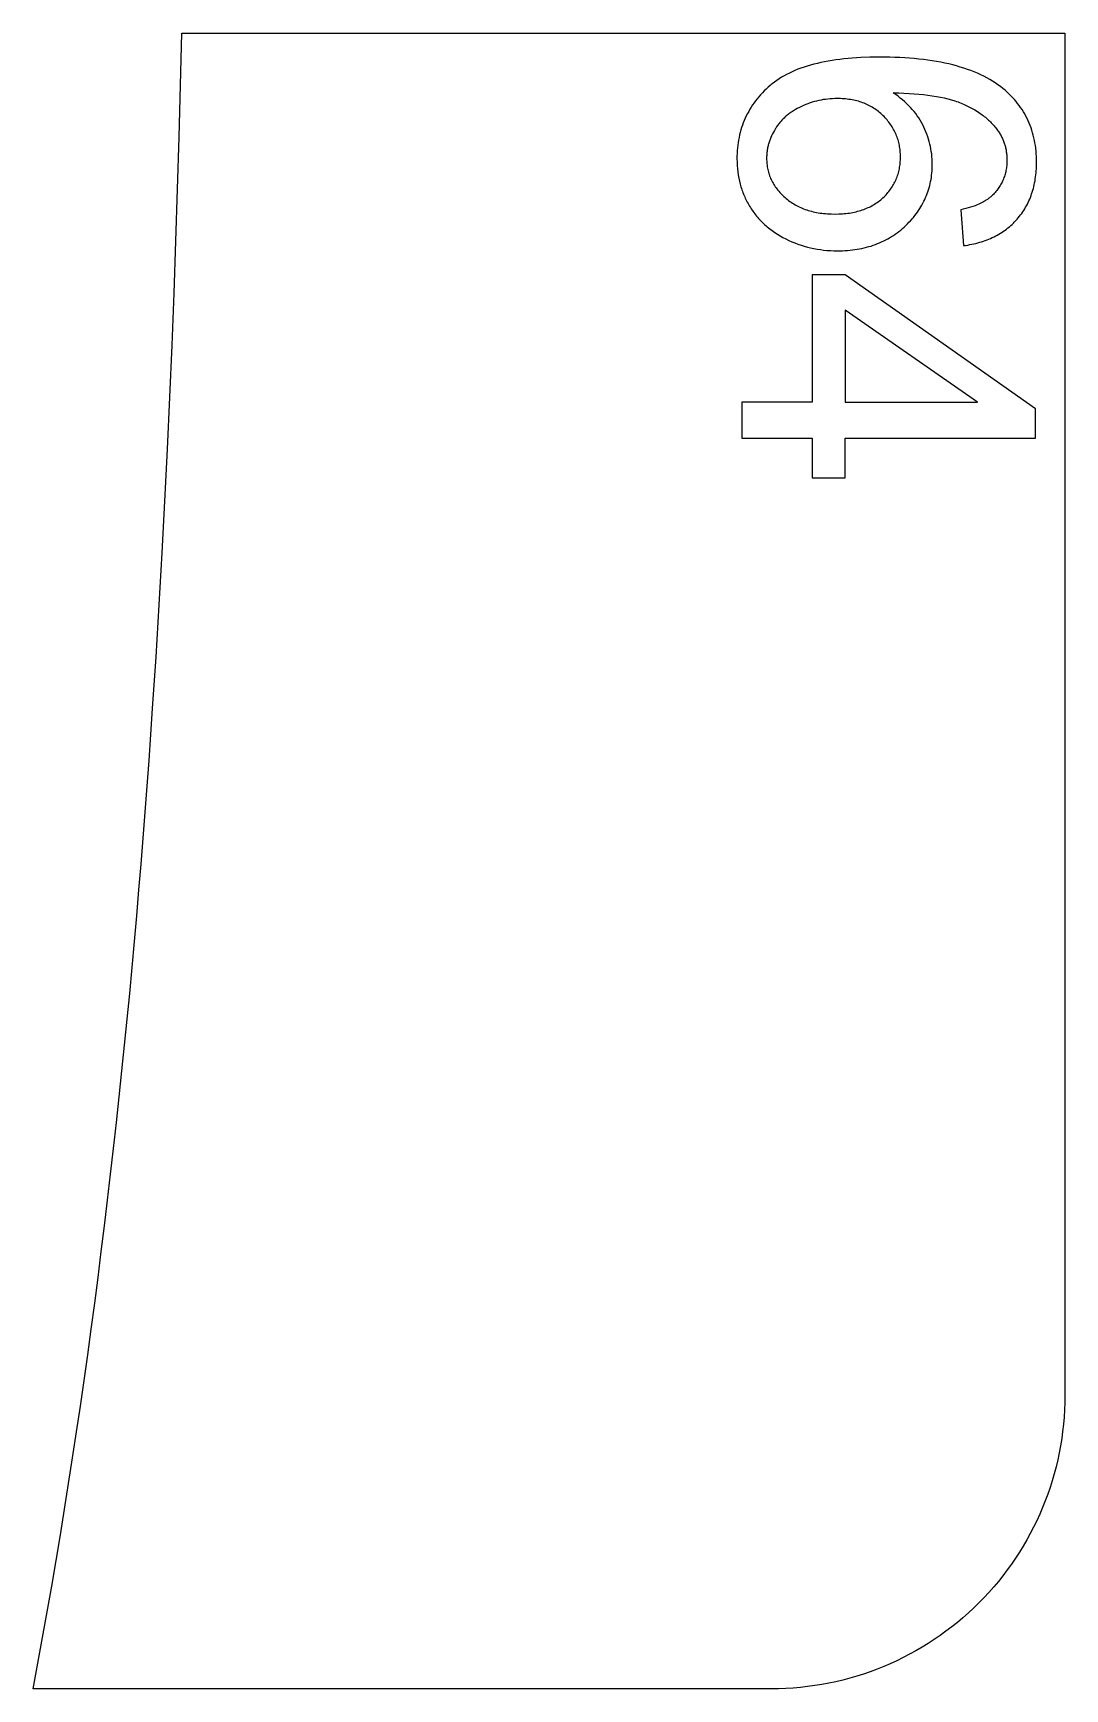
# Model space of a CAD drawing. Extents: x -8894 to -3022, y 6798 to 8329.
# Drawn here: x -5897.6 to -5721.9, y 6798.1 to 7080.1 of the extents above; entities that cross this region are included whole.
import ezdxf

# ---------------------------------------------------------------- set-up
doc = ezdxf.new("R2010")
doc.units = 0
doc.layers.add('LAYER_03', color=7, linetype='CONTINUOUS')
doc.layers.add('STEVILKE', color=7, linetype='CONTINUOUS')

msp = doc.modelspace()

# ---------------------------------------------------------------- linework, layer by layer
at = {"layer": 'LAYER_03'}
msp.add_lwpolyline([(-5771.87, 6798.07), (-5897.61, 6798.07), (-5896.79, 6802.44), (-5895.99, 6806.81), (-5895.21, 6811.18), (-5894.44, 6815.55), (-5893.7, 6819.93), (-5892.97, 6824.3), (-5892.25, 6828.68), (-5891.56, 6833.06), (-5890.88, 6837.44), (-5890.21, 6841.82), (-5889.56, 6846.21), (-5888.93, 6850.59), (-5888.31, 6854.98), (-5887.71, 6859.36), (-5887.12, 6863.75), (-5886.55, 6868.14), (-5885.99, 6872.54), (-5885.45, 6876.93), (-5884.92, 6881.32), (-5884.4, 6885.72), (-5883.9, 6890.11), (-5883.41, 6894.51), (-5882.94, 6898.91), (-5882.47, 6903.31), (-5882.03, 6907.71), (-5881.59, 6912.12), (-5881.16, 6916.52), (-5880.75, 6920.92), (-5880.35, 6925.33), (-5879.96, 6929.74), (-5879.59, 6934.15), (-5879.22, 6938.55), (-5878.86, 6942.96), (-5878.52, 6947.38), (-5878.19, 6951.79), (-5877.86, 6956.2), (-5877.55, 6960.61), (-5877.25, 6965.03), (-5876.67, 6973.86), (-5876.13, 6982.7), (-5875.63, 6991.53), (-5875.16, 7000.38), (-5874.72, 7009.22), (-5874.32, 7018.07), (-5873.95, 7026.92), (-5873.6, 7035.77), (-5873.29, 7044.63), (-5872.99, 7053.48), (-5872.73, 7062.34), (-5872.48, 7071.2), (-5872.26, 7080.07), (-5721.87, 7080.07), (-5721.87, 6848.07, -0.414214)], format="xyb", close=True, dxfattribs=at)
at = {"layer": 'STEVILKE'}
for p, q in [((-5767.78, 7067.04), (-5768.11, 7066.84)), ((-5767.45, 7067.23), (-5767.78, 7067.04)), ((-5767.1, 7067.41), (-5767.45, 7067.23)), ((-5766.75, 7067.58), (-5767.1, 7067.41)), ((-5766.38, 7067.74), (-5766.75, 7067.58)), ((-5766.02, 7067.89), (-5766.38, 7067.74)), ((-5765.65, 7068.04), (-5766.02, 7067.89)), ((-5765.28, 7068.17), (-5765.65, 7068.04)), ((-5764.91, 7068.29), (-5765.28, 7068.17)), ((-5764.54, 7068.4), (-5764.91, 7068.29)), ((-5764.16, 7068.5), (-5764.54, 7068.4)), ((-5763.78, 7068.59), (-5764.16, 7068.5)), ((-5763.4, 7068.67), (-5763.78, 7068.59)), ((-5763.02, 7068.74), (-5763.4, 7068.67)), ((-5762.63, 7068.79), (-5763.02, 7068.74)), ((-5762.25, 7068.84), (-5762.63, 7068.79)), ((-5761.86, 7068.88), (-5762.25, 7068.84)), ((-5761.47, 7068.9), (-5761.86, 7068.88)), ((-5761.07, 7068.92), (-5761.47, 7068.9)), ((-5760.68, 7068.93), (-5761.07, 7068.92)), ((-5760.38, 7068.92), (-5760.68, 7068.93)), ((-5760.08, 7068.91), (-5760.38, 7068.92)), ((-5759.79, 7068.9), (-5760.08, 7068.91)), ((-5759.5, 7068.88), (-5759.79, 7068.9)), ((-5759.21, 7068.85), (-5759.5, 7068.88)), ((-5758.93, 7068.82), (-5759.21, 7068.85)), ((-5758.65, 7068.79), (-5758.93, 7068.82)), ((-5758.38, 7068.74), (-5758.65, 7068.79)), ((-5758.1, 7068.7), (-5758.38, 7068.74)), ((-5757.84, 7068.64), (-5758.1, 7068.7)), ((-5757.57, 7068.58), (-5757.84, 7068.64)), ((-5757.31, 7068.52), (-5757.57, 7068.58)), ((-5757.05, 7068.45), (-5757.31, 7068.52)), ((-5756.8, 7068.37), (-5757.05, 7068.45)), ((-5756.55, 7068.29), (-5756.8, 7068.37)), ((-5756.3, 7068.2), (-5756.55, 7068.29)), ((-5756.06, 7068.11), (-5756.3, 7068.2)), ((-5755.82, 7068.01), (-5756.06, 7068.11)), ((-5755.59, 7067.9), (-5755.82, 7068.01)), ((-5755.36, 7067.79), (-5755.59, 7067.9)), ((-5755.13, 7067.68), (-5755.36, 7067.79)), ((-5754.9, 7067.56), (-5755.13, 7067.68)), ((-5754.68, 7067.43), (-5754.9, 7067.56)), ((-5754.46, 7067.3), (-5754.68, 7067.43)), ((-5754.25, 7067.16), (-5754.46, 7067.3)), ((-5754.04, 7067.01), (-5754.25, 7067.16)), ((-5753.84, 7066.86), (-5754.04, 7067.01)), ((-5770.97, 7064.11), (-5771.06, 7063.96)), ((-5770.86, 7064.26), (-5770.97, 7064.11)), ((-5770.76, 7064.4), (-5770.86, 7064.26)), ((-5770.65, 7064.54), (-5770.76, 7064.4)), ((-5770.54, 7064.68), (-5770.65, 7064.54)), ((-5770.43, 7064.82), (-5770.54, 7064.68)), ((-5770.32, 7064.96), (-5770.43, 7064.82)), ((-5770.2, 7065.09), (-5770.32, 7064.96)), ((-5770.08, 7065.22), (-5770.2, 7065.09)), ((-5769.95, 7065.35), (-5770.08, 7065.22)), ((-5769.83, 7065.48), (-5769.95, 7065.35)), ((-5769.7, 7065.6), (-5769.83, 7065.48)), ((-5769.57, 7065.73), (-5769.7, 7065.6)), ((-5769.44, 7065.85), (-5769.57, 7065.73)), ((-5769.3, 7065.96), (-5769.44, 7065.85)), ((-5769.16, 7066.08), (-5769.3, 7065.96)), ((-5769.02, 7066.2), (-5769.16, 7066.08)), ((-5768.87, 7066.31), (-5769.02, 7066.2)), ((-5768.73, 7066.42), (-5768.87, 7066.31)), ((-5768.58, 7066.53), (-5768.73, 7066.42)), ((-5768.42, 7066.63), (-5768.58, 7066.53)), ((-5768.11, 7066.84), (-5768.42, 7066.63)), ((-5753.63, 7066.71), (-5753.84, 7066.86)), ((-5753.43, 7066.55), (-5753.63, 7066.71)), ((-5753.24, 7066.38), (-5753.43, 7066.55)), ((-5753.05, 7066.21), (-5753.24, 7066.38)), ((-5752.86, 7066.03), (-5753.05, 7066.21)), ((-5752.67, 7065.85), (-5752.86, 7066.03)), ((-5752.5, 7065.66), (-5752.67, 7065.85)), ((-5752.32, 7065.47), (-5752.5, 7065.66)), ((-5752.16, 7065.28), (-5752.32, 7065.47)), ((-5752, 7065.09), (-5752.16, 7065.28)), ((-5751.84, 7064.9), (-5752, 7065.09)), ((-5751.7, 7064.7), (-5751.84, 7064.9)), ((-5751.55, 7064.5), (-5751.7, 7064.7)), ((-5751.42, 7064.3), (-5751.55, 7064.5)), ((-5751.29, 7064.09), (-5751.42, 7064.3)), ((-5772.3, 7061.33), (-5772.34, 7061.17)), ((-5772.25, 7061.49), (-5772.3, 7061.33)), ((-5772.2, 7061.65), (-5772.25, 7061.49)), ((-5772.14, 7061.81), (-5772.2, 7061.65)), ((-5772.08, 7061.96), (-5772.14, 7061.81)), ((-5771.96, 7062.28), (-5772.08, 7061.96)), ((-5771.82, 7062.59), (-5771.96, 7062.28)), ((-5771.68, 7062.9), (-5771.82, 7062.59)), ((-5771.52, 7063.2), (-5771.68, 7062.9)), ((-5771.34, 7063.51), (-5771.52, 7063.2)), ((-5771.16, 7063.81), (-5771.34, 7063.51)), ((-5771.06, 7063.96), (-5771.16, 7063.81)), ((-5751.16, 7063.89), (-5751.29, 7064.09)), ((-5751.04, 7063.68), (-5751.16, 7063.89)), ((-5750.93, 7063.47), (-5751.04, 7063.68)), ((-5750.82, 7063.25), (-5750.93, 7063.47)), ((-5750.72, 7063.04), (-5750.82, 7063.25)), ((-5750.62, 7062.82), (-5750.72, 7063.04)), ((-5750.53, 7062.59), (-5750.62, 7062.82)), ((-5750.45, 7062.37), (-5750.53, 7062.59)), ((-5750.37, 7062.14), (-5750.45, 7062.37)), ((-5750.29, 7061.91), (-5750.37, 7062.14)), ((-5750.23, 7061.68), (-5750.29, 7061.91)), ((-5750.17, 7061.45), (-5750.23, 7061.68)), ((-5750.11, 7061.21), (-5750.17, 7061.45)), ((-5772.67, 7059.07), (-5772.68, 7058.9)), ((-5772.68, 7058.9), (-5772.68, 7058.73)), ((-5772.68, 7058.73), (-5772.67, 7058.49)), ((-5772.66, 7059.23), (-5772.67, 7059.07)), ((-5772.67, 7058.49), (-5772.66, 7058.25)), ((-5772.65, 7059.4), (-5772.66, 7059.23)), ((-5772.64, 7059.56), (-5772.65, 7059.4)), ((-5772.62, 7059.72), (-5772.64, 7059.56)), ((-5772.6, 7059.89), (-5772.62, 7059.72)), ((-5772.58, 7060.05), (-5772.6, 7059.89)), ((-5772.56, 7060.21), (-5772.58, 7060.05)), ((-5772.53, 7060.37), (-5772.56, 7060.21)), ((-5772.5, 7060.53), (-5772.53, 7060.37)), ((-5772.46, 7060.7), (-5772.5, 7060.53)), ((-5772.43, 7060.86), (-5772.46, 7060.7)), ((-5772.39, 7061.02), (-5772.43, 7060.86)), ((-5772.34, 7061.17), (-5772.39, 7061.02)), ((-5750.06, 7060.97), (-5750.11, 7061.21)), ((-5750.02, 7060.73), (-5750.06, 7060.97)), ((-5749.98, 7060.49), (-5750.02, 7060.73)), ((-5749.95, 7060.24), (-5749.98, 7060.49)), ((-5749.92, 7059.99), (-5749.95, 7060.24)), ((-5749.9, 7059.74), (-5749.92, 7059.99)), ((-5749.89, 7059.49), (-5749.9, 7059.74)), ((-5749.88, 7059.23), (-5749.89, 7059.49)), ((-5749.89, 7058.45), (-5749.88, 7058.71)), ((-5749.88, 7058.97), (-5749.88, 7059.23)), ((-5749.88, 7058.71), (-5749.88, 7058.97)), ((-5772.66, 7058.25), (-5772.65, 7058.02)), ((-5772.65, 7058.02), (-5772.63, 7057.78)), ((-5772.63, 7057.78), (-5772.6, 7057.55)), ((-5772.6, 7057.55), (-5772.57, 7057.32)), ((-5772.57, 7057.32), (-5772.53, 7057.09)), ((-5772.53, 7057.09), (-5772.48, 7056.86)), ((-5772.48, 7056.86), (-5772.43, 7056.64)), ((-5772.43, 7056.64), (-5772.37, 7056.41)), ((-5772.37, 7056.41), (-5772.31, 7056.19)), ((-5772.31, 7056.19), (-5772.24, 7055.97)), ((-5772.24, 7055.97), (-5772.16, 7055.76)), ((-5772.16, 7055.76), (-5772.08, 7055.54)), ((-5750.45, 7055.58), (-5750.37, 7055.8)), ((-5750.37, 7055.8), (-5750.29, 7056.03)), ((-5750.29, 7056.03), (-5750.23, 7056.26)), ((-5750.23, 7056.26), (-5750.17, 7056.49)), ((-5750.17, 7056.49), (-5750.11, 7056.73)), ((-5750.11, 7056.73), (-5750.06, 7056.97)), ((-5750.06, 7056.97), (-5750.02, 7057.21)), ((-5750.02, 7057.21), (-5749.98, 7057.45)), ((-5749.98, 7057.45), (-5749.95, 7057.7)), ((-5749.95, 7057.7), (-5749.92, 7057.95)), ((-5749.92, 7057.95), (-5749.9, 7058.2)), ((-5749.9, 7058.2), (-5749.89, 7058.45)), ((-5772.08, 7055.54), (-5771.99, 7055.33)), ((-5771.99, 7055.33), (-5771.89, 7055.12)), ((-5771.89, 7055.12), (-5771.79, 7054.91)), ((-5771.79, 7054.91), (-5771.68, 7054.71)), ((-5771.68, 7054.71), (-5771.57, 7054.51)), ((-5771.57, 7054.51), (-5771.45, 7054.3)), ((-5771.45, 7054.3), (-5771.33, 7054.1)), ((-5771.33, 7054.1), (-5771.19, 7053.91)), ((-5771.19, 7053.91), (-5771.06, 7053.71)), ((-5771.06, 7053.71), (-5770.91, 7053.52)), ((-5770.91, 7053.52), (-5770.76, 7053.33)), ((-5770.76, 7053.33), (-5770.61, 7053.14)), ((-5770.61, 7053.14), (-5770.44, 7052.95)), ((-5770.44, 7052.95), (-5770.28, 7052.77)), ((-5752.16, 7052.73), (-5752, 7052.92)), ((-5752, 7052.92), (-5751.84, 7053.11)), ((-5751.84, 7053.11), (-5751.7, 7053.3)), ((-5751.7, 7053.3), (-5751.55, 7053.49)), ((-5751.55, 7053.49), (-5751.42, 7053.69)), ((-5751.42, 7053.69), (-5751.29, 7053.89)), ((-5751.29, 7053.89), (-5751.16, 7054.09)), ((-5751.16, 7054.09), (-5751.04, 7054.29)), ((-5751.04, 7054.29), (-5750.93, 7054.5)), ((-5750.93, 7054.5), (-5750.82, 7054.71)), ((-5750.82, 7054.71), (-5750.72, 7054.92)), ((-5750.72, 7054.92), (-5750.62, 7055.14)), ((-5750.62, 7055.14), (-5750.53, 7055.36)), ((-5750.53, 7055.36), (-5750.45, 7055.58)), ((-5770.28, 7052.77), (-5770.1, 7052.59)), ((-5770.1, 7052.59), (-5769.92, 7052.41)), ((-5769.92, 7052.41), (-5769.73, 7052.23)), ((-5769.73, 7052.23), (-5769.54, 7052.05)), ((-5769.54, 7052.05), (-5769.34, 7051.88)), ((-5769.34, 7051.88), (-5769.14, 7051.72)), ((-5769.14, 7051.72), (-5768.93, 7051.55)), ((-5768.93, 7051.55), (-5768.72, 7051.4)), ((-5768.72, 7051.4), (-5768.51, 7051.25)), ((-5768.51, 7051.25), (-5768.29, 7051.1)), ((-5768.29, 7051.1), (-5768.06, 7050.97)), ((-5768.06, 7050.97), (-5767.83, 7050.83)), ((-5767.83, 7050.83), (-5767.6, 7050.7)), ((-5767.6, 7050.7), (-5767.36, 7050.58)), ((-5767.36, 7050.58), (-5767.12, 7050.46)), ((-5767.12, 7050.46), (-5766.87, 7050.35)), ((-5766.87, 7050.35), (-5766.62, 7050.24)), ((-5766.62, 7050.24), (-5766.37, 7050.14)), ((-5766.37, 7050.14), (-5766.11, 7050.05)), ((-5766.11, 7050.05), (-5765.84, 7049.96)), ((-5756.39, 7049.95), (-5756.14, 7050.04)), ((-5756.14, 7050.04), (-5755.89, 7050.13)), ((-5755.89, 7050.13), (-5755.64, 7050.23)), ((-5755.64, 7050.23), (-5755.4, 7050.34)), ((-5755.4, 7050.34), (-5755.17, 7050.45)), ((-5755.17, 7050.45), (-5754.94, 7050.56)), ((-5754.94, 7050.56), (-5754.71, 7050.69)), ((-5754.71, 7050.69), (-5754.49, 7050.81)), ((-5754.49, 7050.81), (-5754.27, 7050.94)), ((-5754.27, 7050.94), (-5754.05, 7051.08)), ((-5754.05, 7051.08), (-5753.84, 7051.22)), ((-5753.84, 7051.22), (-5753.64, 7051.37)), ((-5753.64, 7051.37), (-5753.44, 7051.53)), ((-5753.44, 7051.53), (-5753.24, 7051.69)), ((-5753.24, 7051.69), (-5753.05, 7051.85)), ((-5753.05, 7051.85), (-5752.86, 7052.02)), ((-5752.86, 7052.02), (-5752.67, 7052.19)), ((-5752.67, 7052.19), (-5752.5, 7052.37)), ((-5752.5, 7052.37), (-5752.32, 7052.55)), ((-5752.32, 7052.55), (-5752.16, 7052.73)), ((-5765.84, 7049.96), (-5765.57, 7049.87)), ((-5765.57, 7049.87), (-5765.3, 7049.79)), ((-5765.3, 7049.79), (-5765.02, 7049.72)), ((-5765.02, 7049.72), (-5764.74, 7049.65)), ((-5764.74, 7049.65), (-5764.46, 7049.59)), ((-5764.46, 7049.59), (-5764.17, 7049.53)), ((-5764.17, 7049.53), (-5763.87, 7049.48)), ((-5763.87, 7049.48), (-5763.57, 7049.43)), ((-5763.57, 7049.43), (-5763.27, 7049.39)), ((-5763.27, 7049.39), (-5762.96, 7049.36)), ((-5762.96, 7049.36), (-5762.65, 7049.33)), ((-5762.65, 7049.33), (-5762.33, 7049.3)), ((-5762.33, 7049.3), (-5762.01, 7049.28)), ((-5762.01, 7049.28), (-5761.68, 7049.27)), ((-5761.68, 7049.27), (-5761.02, 7049.26)), ((-5761.02, 7049.26), (-5760.38, 7049.27)), ((-5760.38, 7049.27), (-5760.07, 7049.28)), ((-5760.07, 7049.28), (-5759.76, 7049.3)), ((-5759.76, 7049.3), (-5759.46, 7049.33)), ((-5759.46, 7049.33), (-5759.16, 7049.36)), ((-5759.16, 7049.36), (-5758.86, 7049.39)), ((-5758.86, 7049.39), (-5758.57, 7049.43)), ((-5758.57, 7049.43), (-5758.28, 7049.48)), ((-5758.28, 7049.48), (-5758, 7049.53)), ((-5758, 7049.53), (-5757.72, 7049.59)), ((-5757.72, 7049.59), (-5757.44, 7049.65)), ((-5757.44, 7049.65), (-5757.17, 7049.72)), ((-5757.17, 7049.72), (-5756.91, 7049.79)), ((-5756.91, 7049.79), (-5756.65, 7049.87)), ((-5756.65, 7049.87), (-5756.39, 7049.95))]:
    msp.add_line(p, q, dxfattribs=at)
for points in [[(-5739.14, 7043.87), (-5738.78, 7043.92), (-5738.42, 7043.98), (-5738.07, 7044.04), (-5737.72, 7044.11), (-5737.38, 7044.18), (-5737.04, 7044.26), (-5736.71, 7044.35), (-5736.38, 7044.44), (-5736.06, 7044.53), (-5735.74, 7044.64), (-5735.43, 7044.75), (-5735.12, 7044.86), (-5734.82, 7044.98), (-5734.52, 7045.11), (-5734.23, 7045.24), (-5733.94, 7045.38), (-5733.66, 7045.52), (-5733.38, 7045.67), (-5733.11, 7045.83), (-5732.84, 7045.99), (-5732.58, 7046.16), (-5732.32, 7046.33), (-5732.06, 7046.51), (-5731.82, 7046.7), (-5731.57, 7046.89), (-5731.33, 7047.08), (-5731.1, 7047.29), (-5730.87, 7047.5), (-5730.65, 7047.71), (-5730.43, 7047.93), (-5730.21, 7048.16), (-5730, 7048.39), (-5729.8, 7048.63), (-5729.6, 7048.87), (-5729.41, 7049.12), (-5729.23, 7049.37), (-5729.05, 7049.62), (-5728.88, 7049.88), (-5728.72, 7050.14), (-5728.56, 7050.41), (-5728.41, 7050.68), (-5728.26, 7050.95), (-5728.12, 7051.23), (-5727.99, 7051.51), (-5727.86, 7051.8), (-5727.74, 7052.09), (-5727.63, 7052.39), (-5727.53, 7052.69), (-5727.43, 7052.99), (-5727.33, 7053.3), (-5727.24, 7053.61), (-5727.16, 7053.93), (-5727.09, 7054.25), (-5727.02, 7054.58), (-5726.96, 7054.9), (-5726.91, 7055.24), (-5726.86, 7055.58), (-5726.82, 7055.92), (-5726.78, 7056.26), (-5726.75, 7056.61), (-5726.73, 7056.97), (-5726.71, 7057.32), (-5726.7, 7057.69), (-5726.7, 7058.05), (-5726.7, 7058.54), (-5726.72, 7059.03), (-5726.75, 7059.51), (-5726.79, 7059.98), (-5726.84, 7060.45), (-5726.9, 7060.9), (-5726.97, 7061.36), (-5727.06, 7061.8), (-5727.15, 7062.24), (-5727.26, 7062.68), (-5727.38, 7063.11), (-5727.5, 7063.53), (-5727.64, 7063.94), (-5727.79, 7064.35), (-5727.96, 7064.75), (-5728.13, 7065.15), (-5728.31, 7065.54), (-5728.51, 7065.92), (-5728.72, 7066.3), (-5728.94, 7066.67), (-5729.16, 7067.04), (-5729.41, 7067.4), (-5729.66, 7067.75), (-5729.92, 7068.09), (-5730.19, 7068.43), (-5730.48, 7068.76), (-5730.78, 7069.09), (-5731.08, 7069.41), (-5731.4, 7069.73), (-5731.73, 7070.03), (-5732.07, 7070.33), (-5732.42, 7070.63), (-5732.84, 7070.96), (-5733.28, 7071.28), (-5733.73, 7071.59), (-5734.19, 7071.88), (-5734.67, 7072.17), (-5735.17, 7072.45), (-5735.68, 7072.71), (-5736.21, 7072.97), (-5736.75, 7073.22), (-5737.31, 7073.45), (-5737.88, 7073.68), (-5738.47, 7073.89), (-5739.07, 7074.09), (-5739.69, 7074.29), (-5740.33, 7074.47), (-5740.98, 7074.64), (-5741.65, 7074.81), (-5742.33, 7074.96), (-5743.02, 7075.1), (-5743.74, 7075.23), (-5744.46, 7075.35), (-5745.21, 7075.46), (-5745.97, 7075.56), (-5746.74, 7075.65), (-5747.53, 7075.72), (-5748.33, 7075.79), (-5749.15, 7075.85), (-5749.99, 7075.9), (-5750.84, 7075.93), (-5751.71, 7075.96), (-5752.59, 7075.98), (-5753.49, 7075.98), (-5755.08, 7075.96), (-5756.61, 7075.91), (-5757.36, 7075.86), (-5758.09, 7075.81), (-5758.8, 7075.75), (-5759.51, 7075.68), (-5760.2, 7075.6), (-5760.87, 7075.51), (-5761.53, 7075.41), (-5762.17, 7075.3), (-5762.8, 7075.18), (-5763.42, 7075.05), (-5764.02, 7074.92), (-5764.61, 7074.77), (-5765.19, 7074.61), (-5765.75, 7074.45), (-5766.29, 7074.27), (-5766.82, 7074.09), (-5767.34, 7073.9), (-5767.84, 7073.69), (-5768.33, 7073.48), (-5768.8, 7073.26), (-5769.26, 7073.03), (-5769.71, 7072.79), (-5770.14, 7072.54), (-5770.56, 7072.28), (-5770.96, 7072.01), (-5771.35, 7071.73), (-5771.72, 7071.44), (-5771.9, 7071.29), (-5772.08, 7071.14), (-5772.43, 7070.84), (-5772.76, 7070.52), (-5773.09, 7070.21), (-5773.4, 7069.89), (-5773.71, 7069.56), (-5774, 7069.23), (-5774.28, 7068.89), (-5774.55, 7068.54), (-5774.81, 7068.19), (-5775.06, 7067.84), (-5775.29, 7067.48), (-5775.52, 7067.11), (-5775.73, 7066.74), (-5775.94, 7066.36), (-5776.13, 7065.98), (-5776.31, 7065.59), (-5776.48, 7065.2), (-5776.64, 7064.8), (-5776.79, 7064.4), (-5776.93, 7063.99), (-5777.05, 7063.57), (-5777.17, 7063.15), (-5777.28, 7062.72), (-5777.37, 7062.29), (-5777.45, 7061.85), (-5777.52, 7061.41), (-5777.58, 7060.96), (-5777.63, 7060.51), (-5777.67, 7060.05), (-5777.7, 7059.58), (-5777.72, 7059.11), (-5777.72, 7058.63), (-5777.71, 7058.07), (-5777.69, 7057.52), (-5777.65, 7056.98), (-5777.59, 7056.44), (-5777.51, 7055.91), (-5777.42, 7055.39), (-5777.31, 7054.88), (-5777.18, 7054.37), (-5777.12, 7054.12), (-5777.04, 7053.87), (-5776.96, 7053.63), (-5776.88, 7053.38), (-5776.8, 7053.14), (-5776.71, 7052.9), (-5776.61, 7052.66), (-5776.51, 7052.42), (-5776.41, 7052.19), (-5776.3, 7051.95), (-5776.19, 7051.72), (-5776.08, 7051.49), (-5775.96, 7051.26), (-5775.83, 7051.04), (-5775.71, 7050.81), (-5775.57, 7050.59), (-5775.44, 7050.37), (-5775.3, 7050.15), (-5775.15, 7049.94), (-5775.01, 7049.73), (-5774.86, 7049.52), (-5774.7, 7049.31), (-5774.54, 7049.11), (-5774.38, 7048.91), (-5774.22, 7048.71), (-5774.05, 7048.52), (-5773.87, 7048.33), (-5773.7, 7048.14), (-5773.52, 7047.96), (-5773.33, 7047.78), (-5773.15, 7047.6), (-5772.95, 7047.42), (-5772.76, 7047.25), (-5772.56, 7047.08), (-5772.36, 7046.91), (-5772.15, 7046.75), (-5771.73, 7046.43), (-5771.29, 7046.13), (-5770.84, 7045.83), (-5770.37, 7045.55), (-5769.89, 7045.28), (-5769.39, 7045.02), (-5768.88, 7044.77), (-5768.37, 7044.54), (-5767.85, 7044.33), (-5767.33, 7044.13), (-5766.8, 7043.95), (-5766.27, 7043.78), (-5765.73, 7043.63), (-5765.18, 7043.5), (-5764.63, 7043.38), (-5764.08, 7043.27), (-5763.52, 7043.19), (-5762.96, 7043.12), (-5762.39, 7043.06), (-5761.81, 7043.02), (-5761.23, 7043), (-5760.65, 7042.99), (-5760.2, 7042.99), (-5759.76, 7043.01), (-5759.33, 7043.03), (-5758.9, 7043.06), (-5758.47, 7043.09), (-5758.05, 7043.14), (-5757.64, 7043.19), (-5757.23, 7043.26), (-5756.83, 7043.33), (-5756.43, 7043.41), (-5756.04, 7043.5), (-5755.65, 7043.59), (-5755.27, 7043.7), (-5754.89, 7043.81), (-5754.52, 7043.94), (-5754.15, 7044.07), (-5753.79, 7044.21), (-5753.43, 7044.35), (-5753.08, 7044.51), (-5752.73, 7044.67), (-5752.39, 7044.85), (-5752.05, 7045.03), (-5751.72, 7045.22), (-5751.4, 7045.41), (-5751.07, 7045.62), (-5750.76, 7045.83), (-5750.45, 7046.06), (-5750.14, 7046.29), (-5749.84, 7046.53), (-5749.55, 7046.78), (-5749.26, 7047.03), (-5748.97, 7047.3), (-5748.69, 7047.57), (-5748.43, 7047.85), (-5748.17, 7048.12), (-5747.91, 7048.41), (-5747.67, 7048.69), (-5747.44, 7048.98), (-5747.21, 7049.27), (-5747, 7049.57), (-5746.79, 7049.87), (-5746.59, 7050.17), (-5746.4, 7050.48), (-5746.22, 7050.79), (-5746.05, 7051.1), (-5745.89, 7051.42), (-5745.73, 7051.74), (-5745.59, 7052.07), (-5745.45, 7052.4), (-5745.32, 7052.73), (-5745.2, 7053.06), (-5745.09, 7053.4), (-5744.99, 7053.74), (-5744.9, 7054.09), (-5744.81, 7054.44), (-5744.74, 7054.79), (-5744.67, 7055.15), (-5744.61, 7055.51), (-5744.57, 7055.87), (-5744.53, 7056.24), (-5744.5, 7056.61), (-5744.47, 7056.99), (-5744.46, 7057.36), (-5744.46, 7057.75), (-5744.46, 7058.18), (-5744.48, 7058.62), (-5744.51, 7059.05), (-5744.56, 7059.48), (-5744.62, 7059.91), (-5744.69, 7060.34), (-5744.77, 7060.76), (-5744.87, 7061.18), (-5744.97, 7061.6), (-5745.1, 7062.01), (-5745.23, 7062.43), (-5745.38, 7062.84), (-5745.54, 7063.25), (-5745.71, 7063.65), (-5745.89, 7064.06), (-5746.09, 7064.46), (-5746.3, 7064.86), (-5746.53, 7065.25), (-5746.77, 7065.63), (-5747.02, 7066), (-5747.28, 7066.37), (-5747.56, 7066.72), (-5747.86, 7067.07), (-5748.16, 7067.42), (-5748.48, 7067.75), (-5748.82, 7068.08), (-5749.16, 7068.4), (-5749.52, 7068.71), (-5749.9, 7069.01), (-5750.29, 7069.31), (-5750.69, 7069.6), (-5751.1, 7069.88), (-5750.18, 7069.87), (-5749.28, 7069.84), (-5748.41, 7069.8), (-5747.57, 7069.75), (-5746.75, 7069.68), (-5745.96, 7069.6), (-5745.2, 7069.51), (-5744.46, 7069.41), (-5743.76, 7069.3), (-5743.07, 7069.17), (-5742.42, 7069.03), (-5741.79, 7068.88), (-5741.19, 7068.71), (-5740.62, 7068.53), (-5740.34, 7068.44), (-5740.07, 7068.34), (-5739.81, 7068.24), (-5739.55, 7068.14), (-5739.05, 7067.93), (-5738.56, 7067.7), (-5738.1, 7067.47), (-5737.64, 7067.23), (-5737.2, 7066.98), (-5736.78, 7066.72), (-5736.37, 7066.45), (-5735.98, 7066.16), (-5735.79, 7066.02), (-5735.6, 7065.87), (-5735.42, 7065.73), (-5735.24, 7065.57), (-5735.06, 7065.42), (-5734.89, 7065.27), (-5734.72, 7065.11), (-5734.56, 7064.95), (-5734.4, 7064.78), (-5734.24, 7064.62), (-5734.09, 7064.45), (-5733.94, 7064.28), (-5733.79, 7064.11), (-5733.65, 7063.93), (-5733.51, 7063.75), (-5733.28, 7063.44), (-5733.18, 7063.29), (-5733.09, 7063.15), (-5733, 7063.01), (-5732.91, 7062.86), (-5732.82, 7062.72), (-5732.74, 7062.57), (-5732.66, 7062.42), (-5732.59, 7062.27), (-5732.52, 7062.12), (-5732.45, 7061.97), (-5732.38, 7061.81), (-5732.32, 7061.66), (-5732.26, 7061.5), (-5732.2, 7061.34), (-5732.15, 7061.18), (-5732.1, 7061.02), (-5732.06, 7060.86), (-5732.01, 7060.69), (-5731.97, 7060.53), (-5731.94, 7060.36), (-5731.9, 7060.19), (-5731.87, 7060.02), (-5731.85, 7059.85), (-5731.82, 7059.68), (-5731.8, 7059.5), (-5731.78, 7059.33), (-5731.77, 7059.15), (-5731.76, 7058.97), (-5731.75, 7058.79), (-5731.74, 7058.61), (-5731.74, 7058.43), (-5731.75, 7058.2), (-5731.75, 7057.98), (-5731.77, 7057.75), (-5731.78, 7057.53), (-5731.81, 7057.32), (-5731.84, 7057.1), (-5731.87, 7056.89), (-5731.91, 7056.68), (-5731.95, 7056.47), (-5732, 7056.26), (-5732.05, 7056.06), (-5732.11, 7055.86), (-5732.18, 7055.66), (-5732.25, 7055.46), (-5732.32, 7055.26), (-5732.4, 7055.07), (-5732.48, 7054.88), (-5732.57, 7054.69), (-5732.67, 7054.51), (-5732.77, 7054.32), (-5732.87, 7054.14), (-5732.98, 7053.96), (-5733.1, 7053.78), (-5733.22, 7053.61), (-5733.34, 7053.44), (-5733.48, 7053.27), (-5733.61, 7053.1), (-5733.75, 7052.93), (-5733.9, 7052.77), (-5734.05, 7052.61), (-5734.21, 7052.45), (-5734.37, 7052.29), (-5734.47, 7052.2), (-5734.58, 7052.11), (-5734.69, 7052.02), (-5734.81, 7051.93), (-5734.93, 7051.84), (-5735.05, 7051.75), (-5735.18, 7051.67), (-5735.31, 7051.59), (-5735.44, 7051.5), (-5735.58, 7051.42), (-5735.73, 7051.34), (-5735.87, 7051.26), (-5736.18, 7051.11), (-5736.5, 7050.96), (-5736.83, 7050.82), (-5737.18, 7050.68), (-5737.55, 7050.55), (-5737.93, 7050.43), (-5738.33, 7050.31), (-5738.74, 7050.19), (-5739.17, 7050.08), (-5739.62, 7049.98)], [(-5776.87, 7017.22), (-5776.87, 7011.09), (-5764.91, 7011.09), (-5764.91, 7004.34), (-5759.28, 7004.34), (-5759.28, 7011.09), (-5726.9, 7011.09), (-5726.9, 7016.1), (-5759.28, 7038.9), (-5764.91, 7038.9), (-5764.91, 7017.22)], [(-5759.28, 7017.22), (-5736.75, 7017.22), (-5759.28, 7032.87)]]:
    msp.add_lwpolyline(points, close=True, dxfattribs=at)

doc.saveas('drawing.dxf')
